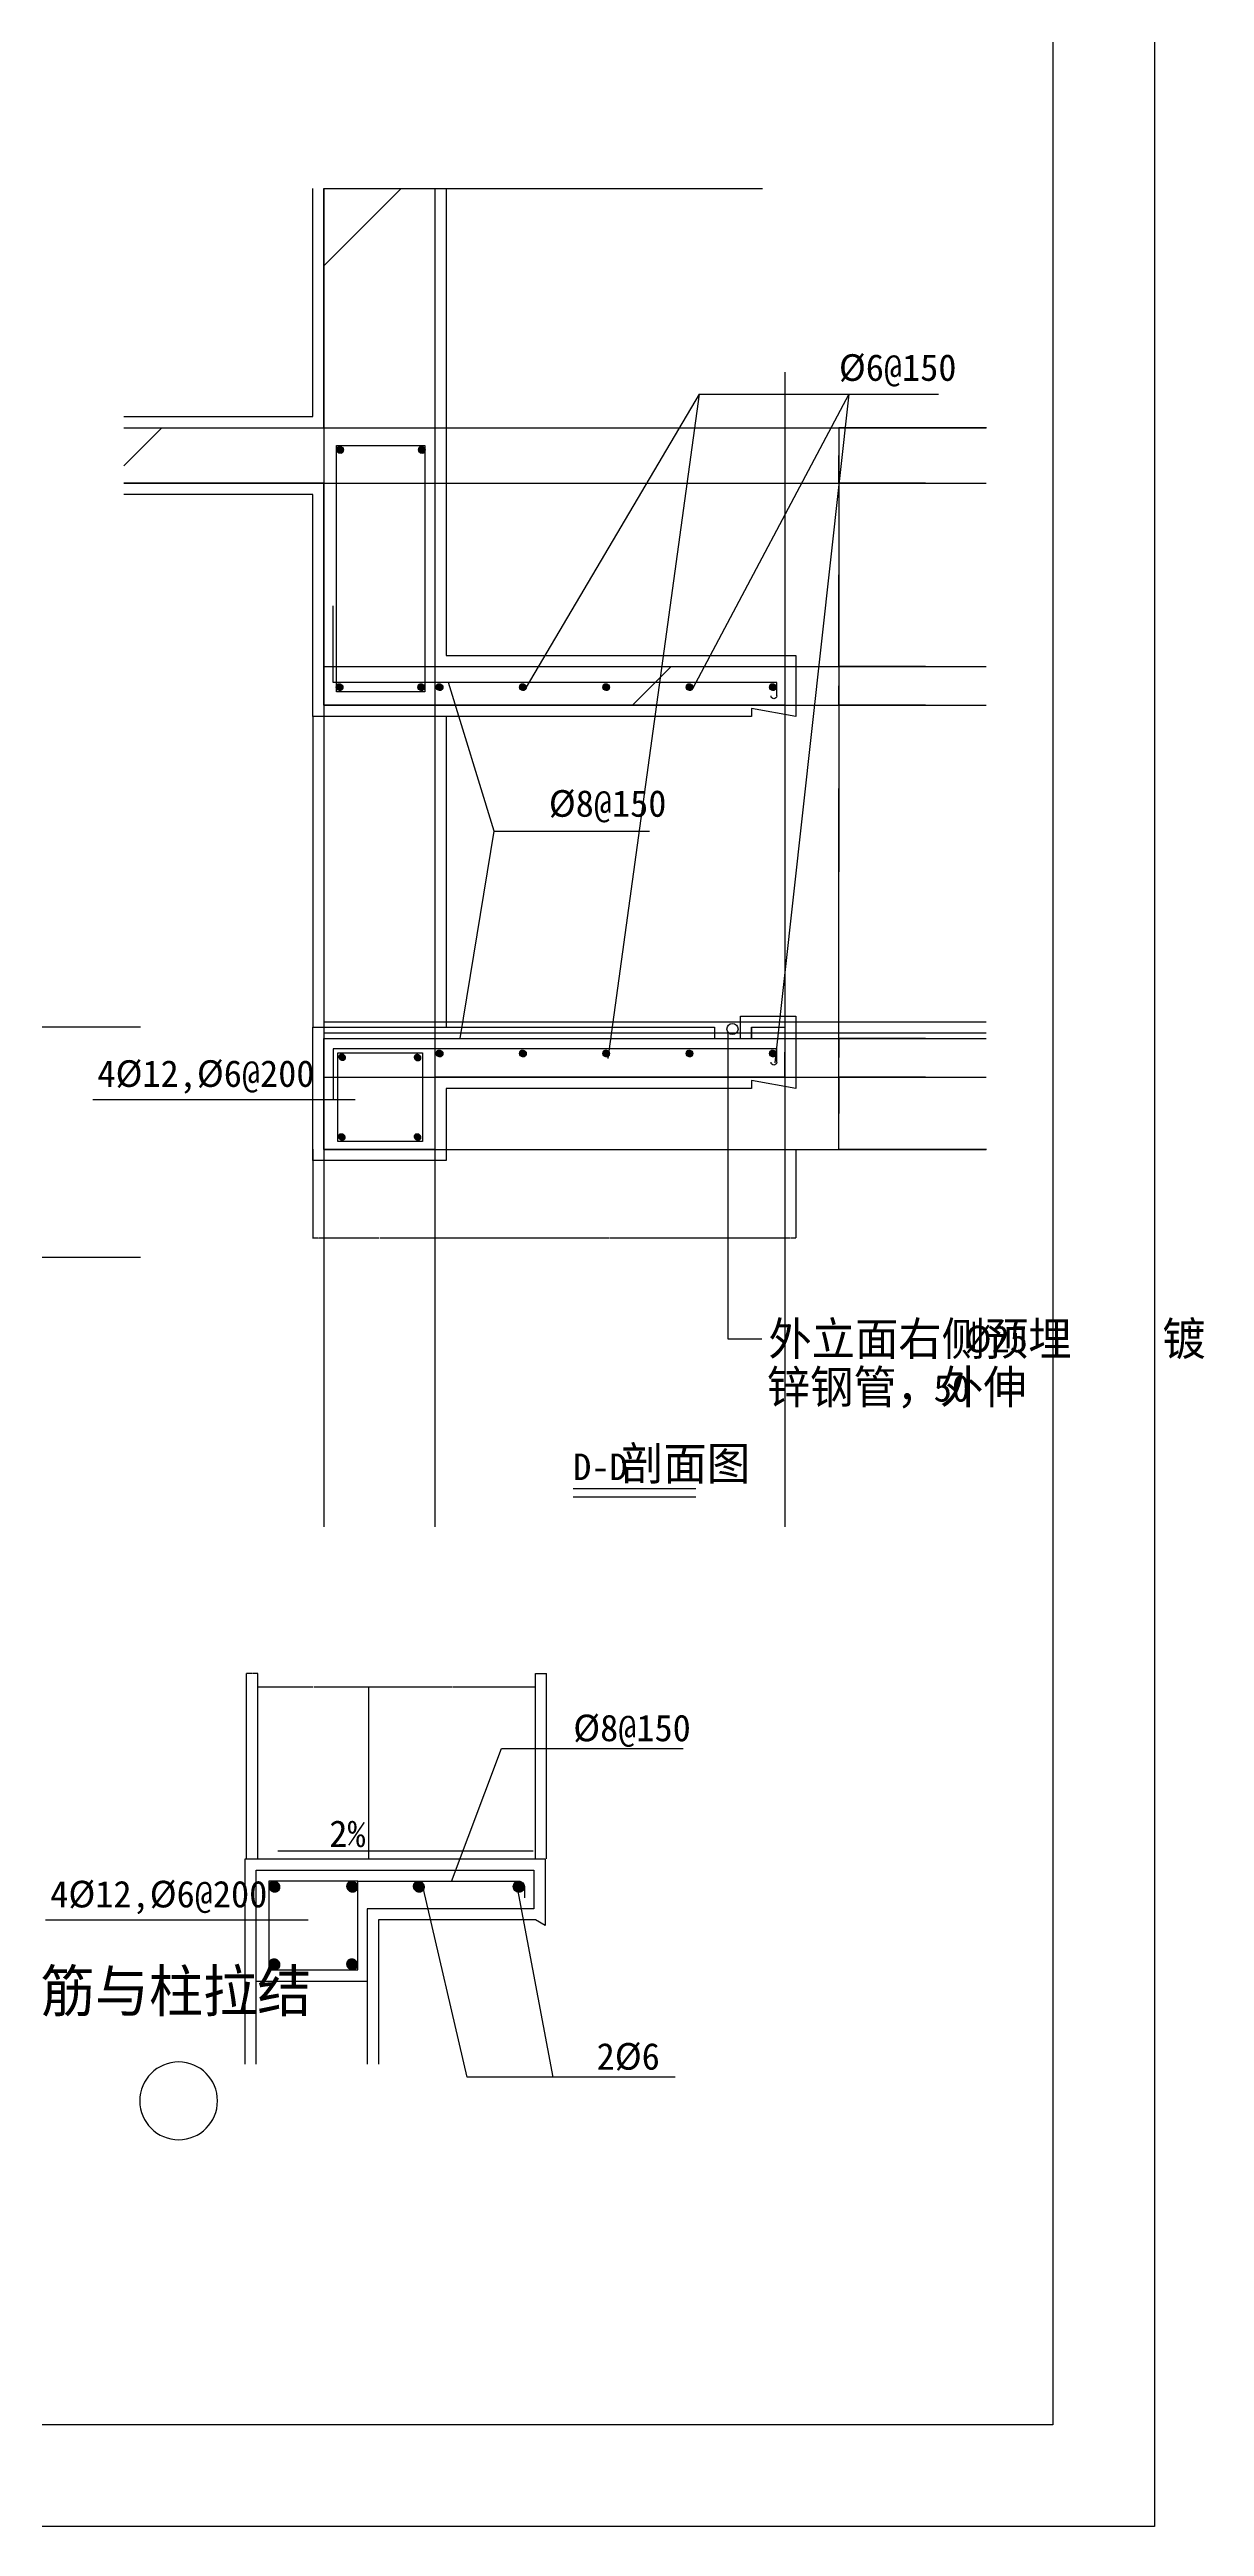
# Model space of a CAD drawing. Header units: metres. Extents: x 7389 to 18430, y -3661 to 11697.
# Drawn here: x 14271 to 18430, y -3661 to 5262 of the extents above; entities that cross this region are included whole.
import ezdxf

# ---------------------------------------------------------------- set-up
doc = ezdxf.new("R2010")
doc.units = ezdxf.units.M
for name, color, linetype in [('AXIS', 3, 'Continuous'), ('DOTE', 1, 'Continuous'), ('HATCH', 7, 'Continuous'), ('PUB_DIM', 3, 'Continuous'), ('PUB_TEXT', 7, 'Continuous'), ('WALL1', 2, 'Continuous')]:
    doc.layers.add(name, color=color, linetype=linetype)
doc.dimstyles.get("Standard").update_dxf_attribs({"dimtxt": 2.5, "dimasz": 2.5, "dimexe": 1.25, "dimexo": 0.625, "dimtad": 1, "dimcen": 2.5, "dimazin": 3, "dimtfac": 1, "dimtmove": 0, "dimatfit": 3})
pattern_1 = [(45, (0, 0), (-1347.04, 1347.04), [])]
pattern_2 = [(45, (0, 0), (-2245.06, 2245.06), [])]

# ---------------------------------------------------------------- blocks, each defined once
blk = doc.blocks.new('_INDEX1')
blk.add_lwpolyline([(-0.5, 0, 1), (0.5, 0, 1)], format="xyb", close=True)
blk = doc.blocks.new('*D58')
for p, q in [((15021.05, -1256.32), (15021.05, -636.32)), ((15021.3, -636.32), (15219.55, -636.32)), ((15222.55, -636.32), (15420.8, -636.32)), ((15421.05, -1256.32), (15421.05, -636.32))]:
    blk.add_line(p, q)
at = {"layer": 'Defpoints'}
for p in [(15021.05, -636.32), (15021.05, -1256.32), (15421.05, -1256.32)]:
    blk.add_point(p, dxfattribs=at)
at = {"layer": 'AXIS', "insert": (15221.05, -636.32), "char_height": 1, "attachment_point": 5}
blk.add_mtext('200', dxfattribs=at)
blk = doc.blocks.new('*D59')
for p, q in [((15421.05, -1256.32), (15421.05, -636.32)), ((15421.3, -636.32), (15719.55, -636.32)), ((15722.55, -636.32), (16020.8, -636.32)), ((16021.05, -1256.32), (16021.05, -636.32))]:
    blk.add_line(p, q)
at = {"layer": 'Defpoints'}
for p in [(15421.05, -636.32), (15421.05, -1256.32), (16021.05, -1256.32)]:
    blk.add_point(p, dxfattribs=at)
at = {"layer": 'AXIS', "insert": (15721.05, -636.32), "char_height": 1, "attachment_point": 5}
blk.add_mtext('300', dxfattribs=at)
blk = doc.blocks.new('*D60')
for p, q in [((16021.05, -1256.32), (16021.05, -588.64)), ((16021.3, -588.64), (16040.05, -588.64)), ((16042.05, -588.64), (16060.8, -588.64)), ((16061.05, -1256.32), (16061.05, -588.64))]:
    blk.add_line(p, q)
at = {"layer": 'Defpoints'}
for p in [(16021.05, -588.64), (16021.05, -1256.32), (16061.05, -1256.32)]:
    blk.add_point(p, dxfattribs=at)
at = {"layer": 'AXIS', "insert": (16041.05, -588.64), "char_height": 1, "attachment_point": 5}
blk.add_mtext('20', dxfattribs=at)
blk = doc.blocks.new('*D61')
for p, q in [((15000.05, -588.64), (14980.8, -588.64)), ((14981.05, -1256.32), (14981.05, -588.64)), ((15021.3, -588.64), (15002.05, -588.64)), ((15021.05, -1256.32), (15021.05, -588.64))]:
    blk.add_line(p, q)
at = {"layer": 'Defpoints'}
for p in [(15021.05, -588.64), (14981.05, -1256.32), (15021.05, -1256.32)]:
    blk.add_point(p, dxfattribs=at)
at = {"layer": 'AXIS', "insert": (15001.05, -588.64), "char_height": 1, "attachment_point": 5}
blk.add_mtext('20', dxfattribs=at)
blk = doc.blocks.new('*D70')
for p, q in [((15258.91, 1259.63), (15258.91, 981.07)), ((15658.91, 1259.63), (15658.91, 981.07)), ((15259.16, 981.07), (15457.41, 981.07)), ((15460.41, 981.07), (15658.66, 981.07))]:
    blk.add_line(p, q)
at = {"layer": 'Defpoints'}
for p in [(15258.91, 1259.63), (15658.91, 1259.63), (15258.91, 981.07)]:
    blk.add_point(p, dxfattribs=at)
at = {"layer": 'AXIS', "insert": (15458.91, 981.07), "char_height": 1, "attachment_point": 5}
blk.add_mtext('200', dxfattribs=at)
blk = doc.blocks.new('*D71')
for p, q in [((15658.91, 1259.63), (15658.91, 981.07)), ((16918.91, 1299.63), (16918.91, 981.07)), ((15659.16, 981.07), (16287.41, 981.07)), ((16290.41, 981.07), (16918.66, 981.07))]:
    blk.add_line(p, q)
at = {"layer": 'Defpoints'}
for p in [(15658.91, 1259.63), (16918.91, 1299.63), (15658.91, 981.07)]:
    blk.add_point(p, dxfattribs=at)
at = {"layer": 'AXIS', "insert": (16288.91, 981.07), "char_height": 1, "attachment_point": 5}
blk.add_mtext('630', dxfattribs=at)
blk = doc.blocks.new('*D72')
for p, q in [((16918.51, 1301.07), (16918.51, 981.07)), ((16958.51, 1301.07), (16958.51, 981.07)), ((16918.76, 981.07), (16937.51, 981.07)), ((16939.51, 981.07), (16958.26, 981.07))]:
    blk.add_line(p, q)
at = {"layer": 'Defpoints'}
for p in [(16918.51, 1301.07), (16958.51, 1301.07), (16918.51, 981.07)]:
    blk.add_point(p, dxfattribs=at)
at = {"layer": 'AXIS', "insert": (16938.51, 981.07), "char_height": 1, "attachment_point": 5}
blk.add_mtext('20', dxfattribs=at)
blk = doc.blocks.new('*D73')
for p, q in [((15218.91, 1301.07), (15218.91, 980)), ((15258.91, 1301.07), (15258.91, 980)), ((15237.91, 980), (15218.66, 980)), ((15259.16, 980), (15239.91, 980))]:
    blk.add_line(p, q)
at = {"layer": 'Defpoints'}
for p in [(15218.91, 1301.07), (15258.91, 1301.07), (15258.91, 980)]:
    blk.add_point(p, dxfattribs=at)
at = {"layer": 'AXIS', "insert": (15238.91, 980), "char_height": 1, "attachment_point": 5}
blk.add_mtext('20', dxfattribs=at)
blk = doc.blocks.new('*D74')
for p, q in [((17113.8, 3899.63), (17113.8, 3799.63)), ((17113.55, 3799.63), (17113.3, 3799.63)), ((17113.8, 3699.63), (17113.8, 3799.63)), ((17113.8, 3799.63), (17113.8, 3799.63)), ((17114.05, 3799.63), (17114.3, 3799.63))]:
    blk.add_line(p, q)
at = {"layer": 'Defpoints'}
for p in [(17113.8, 3899.63), (17113.8, 3799.63), (17113.8, 3699.63)]:
    blk.add_point(p, dxfattribs=at)
at = {"layer": 'AXIS', "insert": (17113.8, 3800.755), "char_height": 1, "attachment_point": 5}
blk.add_mtext('100', dxfattribs=at)
blk = doc.blocks.new('*D75')
for p, q in [((17113.8, 3699.63), (17113.8, 3369.63)), ((17113.55, 3369.63), (17113.3, 3369.63)), ((17113.8, 3039.63), (17113.8, 3369.63)), ((17113.8, 3369.63), (17113.8, 3369.63)), ((17114.05, 3369.63), (17114.3, 3369.63))]:
    blk.add_line(p, q)
at = {"layer": 'Defpoints'}
for p in [(17113.8, 3699.63), (17113.8, 3369.63), (17113.8, 3039.63)]:
    blk.add_point(p, dxfattribs=at)
at = {"layer": 'AXIS', "insert": (17113.8, 3370.755), "char_height": 1, "attachment_point": 5}
blk.add_mtext('330', dxfattribs=at)
blk = doc.blocks.new('*D76')
for p, q in [((17113.8, 3039.63), (17113.8, 2969.63)), ((17113.55, 2969.63), (17113.3, 2969.63)), ((17113.8, 2899.63), (17113.8, 2969.63)), ((17113.8, 2969.63), (17113.8, 2969.63)), ((17114.05, 2969.63), (17114.3, 2969.63))]:
    blk.add_line(p, q)
at = {"layer": 'Defpoints'}
for p in [(17113.8, 3039.63), (17113.8, 2969.63), (17113.8, 2899.63)]:
    blk.add_point(p, dxfattribs=at)
at = {"layer": 'AXIS', "insert": (17113.8, 2970.755), "char_height": 1, "attachment_point": 5}
blk.add_mtext('70', dxfattribs=at)
blk = doc.blocks.new('*D77')
for p, q in [((17113.8, 2899.63), (17113.8, 2299.63)), ((17113.55, 2299.63), (17113.3, 2299.63)), ((17113.8, 1699.63), (17113.8, 2299.63)), ((17113.8, 2299.63), (17113.8, 2299.63)), ((17114.05, 2299.63), (17114.3, 2299.63))]:
    blk.add_line(p, q)
at = {"layer": 'Defpoints'}
for p in [(17113.8, 2899.63), (17113.8, 2299.63), (17113.8, 1699.63)]:
    blk.add_point(p, dxfattribs=at)
at = {"layer": 'AXIS', "insert": (17113.8, 2300.755), "char_height": 1, "attachment_point": 5}
blk.add_mtext('600', dxfattribs=at)
blk = doc.blocks.new('*D78')
for p, q in [((17113.8, 1699.63), (17113.8, 1631.21)), ((17113.55, 1631.21), (17113.3, 1631.21)), ((17113.8, 1559.63), (17113.8, 1631.21)), ((17113.8, 1631.21), (17113.8, 1631.21)), ((17114.05, 1631.21), (17114.3, 1631.21))]:
    blk.add_line(p, q)
at = {"layer": 'Defpoints'}
for p in [(17113.8, 1699.63), (17113.8, 1631.21), (17113.8, 1559.63)]:
    blk.add_point(p, dxfattribs=at)
at = {"layer": 'AXIS', "insert": (17113.8, 1632.335), "char_height": 1, "attachment_point": 5}
blk.add_mtext('70', dxfattribs=at)
blk = doc.blocks.new('*D79')
for p, q in [((17113.8, 1559.63), (17113.8, 1429.63)), ((17113.55, 1429.63), (17113.3, 1429.63)), ((17113.8, 1299.63), (17113.8, 1429.63)), ((17113.8, 1429.63), (17113.8, 1429.63)), ((17114.05, 1429.63), (17114.3, 1429.63))]:
    blk.add_line(p, q)
at = {"layer": 'Defpoints'}
for p in [(17113.8, 1559.63), (17113.8, 1429.63), (17113.8, 1299.63)]:
    blk.add_point(p, dxfattribs=at)
at = {"layer": 'AXIS', "insert": (17113.8, 1430.755), "char_height": 1, "attachment_point": 5}
blk.add_mtext('130', dxfattribs=at)
blk = doc.blocks.new('*D80')
for p, q in [((17113.8, 3899.63), (17113.8, 2599.63)), ((17113.55, 2599.63), (17113.3, 2599.63)), ((17113.8, 1299.63), (17113.8, 2599.63)), ((17113.8, 2599.63), (17113.8, 2599.63)), ((17114.05, 2599.63), (17114.3, 2599.63))]:
    blk.add_line(p, q)
at = {"layer": 'Defpoints'}
for p in [(17113.8, 3899.63), (17113.8, 2599.63), (17113.8, 1299.63)]:
    blk.add_point(p, dxfattribs=at)
at = {"layer": 'AXIS', "insert": (17113.8, 2600.755), "char_height": 1, "attachment_point": 5}
blk.add_mtext('1300', dxfattribs=at)
blk = doc.blocks.new('*D81')
for p, q in [((16918.91, 1739.63), (16918.91, 1649.63)), ((16918.66, 1649.63), (16918.41, 1649.63)), ((16918.91, 1559.63), (16918.91, 1649.63)), ((16918.91, 1649.63), (16918.91, 1649.63)), ((16919.16, 1649.63), (16919.41, 1649.63))]:
    blk.add_line(p, q)
at = {"layer": 'Defpoints'}
for p in [(16918.91, 1739.63), (16918.91, 1649.63), (16918.91, 1559.63)]:
    blk.add_point(p, dxfattribs=at)
at = {"layer": 'AXIS', "insert": (16918.91, 1650.755), "char_height": 1, "attachment_point": 5}
blk.add_mtext('90', dxfattribs=at)

msp = doc.modelspace()

# ---------------------------------------------------------------- hatches: boundary and pattern name
at = {"layer": 'HATCH'}
h = msp.add_hatch(dxfattribs=at)
h.set_pattern_fill('ANSI31', scale=600)
h.paths.add_polyline_path([(15658.91, 4761.61), (15258.91, 4761.61), (15258.91, 3899.63), (15658.91, 3899.63)])
h = msp.add_hatch(dxfattribs=at)
h.set_pattern_fill('AN31C', scale=1000)
h.set_pattern_definition(pattern_2)
h.paths.add_polyline_path([(15258.91, 3899.63), (14538.91, 3899.63), (14538.91, 3699.63), (15258.91, 3699.63)])
h.paths.add_polyline_path([(15622.78, 3814.74, -0.81), (15599.78, 3819.63, -0.81), (15622.78, 3824.52), (15622.78, 3835.92), (15304.17, 3835.92), (15304.17, 3699.63), (15622.78, 3699.63)])
h.paths.add_polyline_path([(15305.76, 3819.63, -1), (15329.79, 3819.63, -1)])
h.paths.add_polyline_path([(15658.91, 3899.63), (15258.91, 3899.63), (15258.91, 3699.63), (15304.17, 3699.63), (15304.17, 3835.92), (15622.78, 3835.92), (15622.78, 3824.52, -0.11), (15623.82, 3819.63, -0.11), (15622.78, 3814.74), (15622.78, 3699.63), (15658.91, 3699.63)])
h.paths.add_polyline_path([(15622.78, 3699.63), (15304.17, 3699.63), (15304.17, 3039.63), (15622.78, 3039.63)])
h.paths.add_polyline_path([(15622.78, 3039.63), (15304.17, 3039.63), (15304.17, 2982.2), (15622.78, 2982.2)])
h.paths.add_polyline_path([(15622.78, 2982.2), (15304.17, 2982.2), (15304.17, 2968.53, -0.87), (15327.72, 2965.14, -0.87), (15304.17, 2961.76), (15304.17, 2948.28), (15622.78, 2948.28)])
h.paths.add_polyline_path([(15621.75, 2965.14, -1), (15597.71, 2965.14, -1)])
h.paths.add_polyline_path([(15658.91, 2899.63), (16838.91, 2899.63), (16918.91, 2899.63), (16918.91, 3039.63), (15658.91, 3039.63)])
h.paths.add_polyline_path([(15663.84, 2965.29, -1), (15687.87, 2965.29, -1)])
h.paths.add_polyline_path([(15987.87, 2965.29, -1), (15963.84, 2965.29, -1)])
h.paths.add_polyline_path([(16287.87, 2965.29, -1), (16263.84, 2965.29, -1)])
h.paths.add_polyline_path([(16587.87, 2965.29, -1), (16563.84, 2965.29, -1)])
h.paths.add_polyline_path([(16887.87, 2965.29, -1), (16863.84, 2965.29, -1)])
h.paths.add_polyline_path([(15658.91, 2982.2), (15622.78, 2982.2), (15622.78, 2948.28), (15304.17, 2948.28), (15304.17, 2961.76, -0.14), (15304.17, 2968.53), (15304.17, 2982.2), (15292.93, 2982.2), (15292.93, 3039.63), (15258.91, 3039.63), (15258.91, 2899.63), (15658.91, 2899.63)])
h.paths.add_polyline_path([(15304.17, 3699.63), (15258.91, 3699.63), (15258.91, 3039.63), (15304.17, 3039.63)])
h.paths.add_polyline_path([(15658.91, 3699.63), (15622.78, 3699.63), (15622.78, 3039.63), (15658.91, 3039.63)])
h.paths.add_polyline_path([(15658.91, 3039.63), (15622.78, 3039.63), (15622.78, 2982.2), (15658.91, 2982.2)])
h = msp.add_hatch(dxfattribs=at)
h.set_pattern_fill('AN33C', scale=600)
h.set_pattern_definition(pattern_1)
h.paths.add_polyline_path([(15258.91, 3699.63), (15258.91, 3899.63), (14538.91, 3899.63), (14538.91, 3699.63)])
h.paths.add_polyline_path([(15304.17, 3699.63), (15622.78, 3699.63), (15622.78, 3814.74, -0.81), (15599.78, 3819.63, -0.81), (15622.78, 3824.52), (15622.78, 3835.92), (15304.17, 3835.92)])
h.paths.add_polyline_path([(15305.76, 3819.63, -1), (15329.79, 3819.63, -1)])
h.paths.add_polyline_path([(15622.78, 3835.92), (15622.78, 3824.52, -0.11), (15623.82, 3819.63, -0.11), (15622.78, 3814.74), (15622.78, 3699.63), (15658.91, 3699.63), (15658.91, 3899.63), (15258.91, 3899.63), (15258.91, 3699.63), (15304.17, 3699.63), (15304.17, 3835.92)])
h = msp.add_hatch(dxfattribs=at)
h.set_pattern_fill('AN31C', scale=1000)
h.set_pattern_definition(pattern_2)
h.paths.add_polyline_path([(16918.91, 1559.63), (16918.91, 1719.63), (16798.91, 1699.63), (15658.91, 1699.63), (15258.91, 1699.63), (15258.91, 1299.63), (15658.91, 1299.63), (15658.91, 1559.63)])
h.paths.add_polyline_path([(15963.84, 1645.29, -1), (15987.87, 1645.29, -1)])
h.paths.add_polyline_path([(16287.87, 1645.29, -1), (16263.84, 1645.29, -1)])
h.paths.add_polyline_path([(15663.84, 1645.29, -1), (15687.87, 1645.29, -1)])
h.paths.add_polyline_path([(15614.12, 1327.62), (15308.96, 1327.62), (15308.96, 1647.31), (15614.12, 1647.31)])
h.paths.add_polyline_path([(16587.87, 1645.29, -1), (16563.84, 1645.29, -1)])
h.paths.add_polyline_path([(16887.87, 1645.29, -1), (16863.84, 1645.29, -1)])
h.paths.add_polyline_path([(15308.96, 1327.62), (15614.12, 1327.62), (15614.12, 1647.31), (15308.96, 1647.31)])
h = msp.add_hatch(dxfattribs=at)
h.set_pattern_fill('AN33C', scale=600)
h.set_pattern_definition(pattern_1)
h.paths.add_polyline_path([(15308.96, 1559.63), (15308.96, 1327.62), (15614.12, 1327.62), (15614.12, 1559.63)])
h.paths.add_polyline_path([(15614.12, 1559.63), (15614.12, 1647.31), (15308.96, 1647.31), (15308.96, 1559.63)])
h = msp.add_hatch(dxfattribs=at)
h.set_pattern_fill('AN31C', scale=600)
h.set_pattern_definition(pattern_1)
h.paths.add_polyline_path([(15061.05, -1336.32), (15061.05, -1656.32), (15381.05, -1656.32), (15381.05, -1336.32)])
h.paths.add_polyline_path([(16015.4, -1436.32), (16015.4, -1296.32), (15015.4, -1296.32), (15015.4, -1696.32), (15415.4, -1696.32), (15415.4, -1436.32)])
h.paths.add_polyline_path([(15381.05, -1336.32), (15381.05, -1656.32), (15061.05, -1656.32), (15061.05, -1336.32), (15381.05, -1336.32), (15961.05, -1336.32, -0.41), (15981.05, -1356.32, -1), (15941.05, -1356.32, -0.41), (15961.05, -1336.32)])
h = msp.add_hatch(dxfattribs=at)
h.set_pattern_fill('ANSI31', scale=1000)
h.paths.add_polyline_path([(15415.4, -1696.32), (15015.4, -1696.32), (15015.4, -1996.32), (15415.4, -1996.32)])
at = {"layer": 'WALL1'}
h = msp.add_hatch(dxfattribs=at)
h.set_pattern_fill('SOLID')
h.paths.add_polyline_path([(15329.79, 3819.63, 1), (15305.76, 3819.63, 1)])
h = msp.add_hatch(dxfattribs=at)
h.set_pattern_fill('SOLID')
h.paths.add_polyline_path([(15623.82, 3819.63, 1), (15599.78, 3819.63, 1)])
h = msp.add_hatch(dxfattribs=at)
h.set_pattern_fill('SOLID')
h.paths.add_polyline_path([(15327.72, 2965.14, 1), (15303.69, 2965.14, 1)])
h = msp.add_hatch(dxfattribs=at)
h.set_pattern_fill('SOLID')
h.paths.add_polyline_path([(15621.75, 2965.14, 1), (15597.71, 2965.14, 1)])
h = msp.add_hatch(dxfattribs=at)
h.set_pattern_fill('SOLID')
h.paths.add_polyline_path([(15687.87, 2965.29, 1), (15663.84, 2965.29, 1)])
h = msp.add_hatch(dxfattribs=at)
h.set_pattern_fill('SOLID')
h.paths.add_polyline_path([(15987.87, 2965.29, 1), (15963.84, 2965.29, 1)])
h = msp.add_hatch(dxfattribs=at)
h.set_pattern_fill('SOLID')
h.paths.add_polyline_path([(16287.87, 2965.29, 1), (16263.84, 2965.29, 1)])
h = msp.add_hatch(dxfattribs=at)
h.set_pattern_fill('SOLID')
h.paths.add_polyline_path([(16587.87, 2965.29, 1), (16563.84, 2965.29, 1)])
h = msp.add_hatch(dxfattribs=at)
h.set_pattern_fill('SOLID')
h.paths.add_polyline_path([(16887.87, 2965.29, 1), (16863.84, 2965.29, 1)])
h = msp.add_hatch(dxfattribs=at)
h.set_pattern_fill('SOLID')
h.paths.add_polyline_path([(15337.01, 1631.86, 1), (15312.97, 1631.86, 1)])
h = msp.add_hatch(dxfattribs=at)
h.set_pattern_fill('SOLID')
h.paths.add_polyline_path([(15608.56, 1630.51, 1), (15584.52, 1630.51, 1)])
h = msp.add_hatch(dxfattribs=at)
h.set_pattern_fill('SOLID')
h.paths.add_polyline_path([(15687.87, 1645.29, 1), (15663.84, 1645.29, 1)])
h = msp.add_hatch(dxfattribs=at)
h.set_pattern_fill('SOLID')
h.paths.add_polyline_path([(15987.87, 1645.29, 1), (15963.84, 1645.29, 1)])
h = msp.add_hatch(dxfattribs=at)
h.set_pattern_fill('SOLID')
h.paths.add_polyline_path([(16287.87, 1645.29, 1), (16263.84, 1645.29, 1)])
h = msp.add_hatch(dxfattribs=at)
h.set_pattern_fill('SOLID')
h.paths.add_polyline_path([(16587.87, 1645.29, 1), (16563.84, 1645.29, 1)])
h = msp.add_hatch(dxfattribs=at)
h.set_pattern_fill('SOLID')
h.paths.add_polyline_path([(16887.87, 1645.29, 1), (16863.84, 1645.29, 1)])
h = msp.add_hatch(dxfattribs=at)
h.set_pattern_fill('SOLID')
h.paths.add_polyline_path([(15335.66, 1344.4, 1), (15311.63, 1344.4, 1)])
h = msp.add_hatch(dxfattribs=at)
h.set_pattern_fill('SOLID')
h.paths.add_polyline_path([(15608.56, 1344.4, 1), (15584.52, 1344.4, 1)])
h = msp.add_hatch(dxfattribs=at)
h.set_pattern_fill('SOLID')
h.paths.add_polyline_path([(15101.05, -1356.32, 1), (15061.05, -1356.32, 1)])
h = msp.add_hatch(dxfattribs=at)
h.set_pattern_fill('SOLID')
h.paths.add_polyline_path([(15381.05, -1356.32, 1), (15341.05, -1356.32, 1)])
h = msp.add_hatch(dxfattribs=at)
h.set_pattern_fill('SOLID')
h.paths.add_polyline_path([(15621.05, -1356.32, 1), (15581.05, -1356.32, 1)])
h = msp.add_hatch(dxfattribs=at)
h.set_pattern_fill('SOLID')
h.paths.add_polyline_path([(15981.05, -1356.32, 1), (15941.05, -1356.32, 1)])
h = msp.add_hatch(dxfattribs=at)
h.set_pattern_fill('SOLID')
h.paths.add_polyline_path([(15101.05, -1636.32, 1), (15061.05, -1636.32, 1)])
h = msp.add_hatch(dxfattribs=at)
h.set_pattern_fill('SOLID')
h.paths.add_polyline_path([(15381.05, -1636.32, 1), (15341.05, -1636.32, 1)])

# ---------------------------------------------------------------- linework, layer by layer
for points in [[(7389.2, 11696.68), (18249.5, 11696.68), (18249.5, -3661.31), (7389.2, -3661.31)], [(7754.87, 10782.51), (17883.83, 10782.51), (17883.83, -3295.64), (7754.87, -3295.64)]]:
    msp.add_lwpolyline(points, close=True)
msp.add_lwpolyline([(17883.83, 10782.51), (17883.83, -3295.64), (7754.87, -3295.64), (7754.87, 10782.51), (17883.83, 10782.51)])
at = {"layer": 'AXIS'}
for p, q in [((17645.29, 3899.63), (17113.8, 3899.63)), ((17425.29, 3699.63), (17113.8, 3699.63)), ((17425.29, 3039.63), (17113.8, 3039.63)), ((17425.29, 2899.63), (17113.8, 2899.63)), ((17425.29, 1699.63), (17113.8, 1699.63)), ((17425.29, 1559.63), (17113.8, 1559.63)), ((17645.29, 1299.63), (17113.8, 1299.63))]:
    msp.add_line(p, q, dxfattribs=at)
at = {"layer": 'DOTE'}
for p, q in [((15258.91, 4761.61), (15258.91, -60.37)), ((15258.91, 4761.61), (16838.91, 4761.61)), ((15658.91, 4761.61), (15658.91, -60.37)), ((16918.91, 4099.63), (16918.91, -60.37)), ((14538.91, 3899.63), (17643.83, 3899.63)), ((14538.91, 3699.63), (17643.83, 3699.63)), ((15258.91, 3039.63), (17643.83, 3039.63)), ((15258.91, 2899.63), (17643.83, 2899.63)), ((8944.96, 1741.85), (14598.82, 1741.85)), ((15258.91, 1759.63), (17643.83, 1759.63)), ((15258.91, 1719.63), (17643.83, 1719.63)), ((15258.91, 1699.63), (17643.83, 1699.63)), ((15258.91, 1559.63), (17643.83, 1559.63)), ((15258.91, 1299.63), (17643.83, 1299.63)), ((8944.96, 911.85), (14598.82, 911.85))]:
    msp.add_line(p, q, dxfattribs=at)
at = {"layer": 'PUB_DIM'}
msp.add_lwpolyline([(16013.18, -1228.1), (15092.87, -1228.1)], dxfattribs=at)
at = {"layer": 'PUB_TEXT'}
for points in [[(16156.82, 78.16), (16597.99, 78.16)], [(16156.82, 48.16), (16597.99, 48.16)]]:
    msp.add_lwpolyline(points, dxfattribs=at)
at = {"layer": 'WALL1'}
for p, q in [((16610, 4020), (15987.87, 2965.03)), ((16610, 4020), (16281.44, 1626.68)), ((17149.49, 4020), (16586.45, 2959.61)), ((16610, 4020), (17472.06, 4020)), ((17149.49, 4020), (16883.3, 1612)), ((15872.79, 2446.59), (15707.97, 2982.2)), ((15218.91, 2859.63), (15218.91, 1739.63)), ((15698.91, 2859.63), (15698.91, 1739.63)), ((15749.75, 1699.63), (15872.79, 2446.59)), ((15872.79, 2446.59), (16431.04, 2446.59)), ((15698.91, 1739.63), (16665.29, 1739.63)), ((16714.15, 1721.85), (16714.15, 616.99)), ((15372.17, 1478.5), (14426.57, 1478.5)), ((16714.15, 616.99), (16836.17, 616.99)), ((15718.81, -1338.24), (15898.81, -858.24)), ((15898.81, -858.24), (16552.39, -858.24)), ((14975.4, -1996.32), (14975.4, -1256.32)), ((14975.4, -1256.32), (16055.4, -1256.32)), ((16055.4, -1256.32), (16055.4, -1496.32)), ((15775.55, -2042.75), (15618.05, -1365.87)), ((16085.22, -2042.75), (15957.23, -1366.05)), ((15202.35, -1477.62), (14256.75, -1477.62)), ((15455.4, -1476.32), (15455.4, -1996.32)), ((16021.05, -1476.32), (15455.4, -1476.32)), ((16055.4, -1496.32), (16021.05, -1476.32)), ((16085.22, -2042.75), (15775.55, -2042.75)), ((16524.25, -2042.75), (16085.22, -2042.75))]:
    msp.add_line(p, q, dxfattribs=at)
for points in [[(14538.91, 3899.63), (15258.91, 3899.63), (15258.91, 4761.61)], [(15658.91, 4761.61), (15658.91, 3039.63), (16918.91, 3039.63), (16918.91, 2899.63), (16838.91, 2899.63), (16838.91, 2899.63), (15658.91, 2899.63), (15658.91, 2899.63), (15258.91, 2899.63), (15258.91, 3699.63), (14538.91, 3699.63)], [(14538.91, 3939.63), (15218.91, 3939.63), (15218.91, 4761.61)], [(15698.91, 4761.61), (15698.91, 3079.63), (16958.91, 3079.63), (16958.91, 2859.63), (16798.91, 2887.7), (16798.91, 2859.63), (15698.91, 2859.63)], [(15258.91, 3899.63), (15658.91, 3899.63)], [(15698.91, 2859.63), (15218.91, 2859.63), (15218.91, 3659.63), (14538.91, 3659.63)], [(16889.7, 2933.51), (16889.7, 2982.2), (15292.93, 2982.2), (15292.93, 3258.29)], [(16758.91, 1701.54), (16758.91, 1739.63), (16758.91, 1779.63), (16958.91, 1779.63), (16958.91, 1759.63), (16958.91, 1519.63), (16798.91, 1548.5), (16798.91, 1519.63), (15698.91, 1519.63), (15698.91, 1259.63), (15218.91, 1259.63), (15218.91, 1739.63), (15698.91, 1739.63), (15698.91, 1739.63), (16665.29, 1739.63), (16665.29, 1700.47)], [(16798.91, 1739.63), (16918.91, 1739.63), (16918.91, 1559.63), (15658.91, 1559.63), (15658.91, 1299.63), (15258.91, 1299.63), (15258.91, 1699.63), (15658.91, 1699.63), (15658.91, 1699.63), (16798.91, 1699.63), (16798.91, 1739.63), (16798.91, 1699.63), (16798.91, 1699.63)], [(16889.7, 1613.51), (16889.7, 1662.2), (15292.93, 1662.2)], [(15292.93, 1662.2), (15292.93, 1479.63)], [(15015.4, -1996.32), (15015.4, -1296.32)], [(15015.4, -1296.32), (16015.4, -1296.32), (16015.4, -1436.32), (15415.4, -1436.32), (15415.4, -1996.32)], [(15015.4, -1296.32), (16015.4, -1296.32), (16015.4, -1436.32), (15415.4, -1436.32)], [(15415.4, -1436.32), (15415.4, -1996.32)], [(15015.4, -1696.32), (15415.4, -1696.32)]]:
    msp.add_lwpolyline(points, dxfattribs=at)
for points in [[(15304.17, 3835.92), (15622.78, 3835.92), (15622.78, 2948.28), (15304.17, 2948.28)], [(15308.96, 1647.31), (15614.12, 1647.31), (15614.12, 1327.62), (15308.96, 1327.62)], [(15061.05, -1336.32), (15061.05, -1656.32), (15381.05, -1656.32), (15381.05, -1336.32)]]:
    msp.add_lwpolyline(points, close=True, dxfattribs=at)
for points in [[(16889.7, 2933.51, -1), (16869.46, 2933.51)], [(16889.7, 1613.51, -1), (16869.46, 1613.51)], [(15381.05, -1336.32), (15961.05, -1336.32, -0.41), (15981.05, -1356.32), (15981.05, -1396.32)]]:
    msp.add_lwpolyline(points, format="xyb", dxfattribs=at)
for centre, radius in [((15317.77, 3819.63), 12.02), ((15611.8, 3819.63), 12.02), ((15315.7, 2965.14), 12.02), ((15609.73, 2965.14), 12.02), ((15675.85, 2965.29), 12.02), ((15975.85, 2965.29), 12.02), ((16275.85, 2965.29), 12.02), ((16575.85, 2965.29), 12.02), ((16875.85, 2965.29), 12.02), ((16730.47, 1733.41), 20), ((15675.85, 1645.29), 12.02), ((15975.85, 1645.29), 12.02), ((16275.85, 1645.29), 12.02), ((16575.85, 1645.29), 12.02), ((16875.85, 1645.29), 12.02), ((15961.05, -1356.32), 20)]:
    msp.add_circle(centre, radius, dxfattribs=at)

# ---------------------------------------------------------------- block references
at = {"layer": 'PUB_TEXT', "xscale": 280, "yscale": 280, "zscale": 280}
msp.add_blockref('_INDEX1', (14736.14, -2127.95), dxfattribs=at)

# ---------------------------------------------------------------- texts
at = {"layer": 'PUB_TEXT'}
for s, height, p in [('%%c6@150', 96, (17113.55, 4068.6)), ('%%c8@150', 96, (16069.04, 2498.16)), ('4%%c12,%%c6@200', 96, (14443.62, 1525.07)), ('外立面右侧预埋    镀', 120, (16859.72, 557.68)), ('%%c25', 96, (17566.43, 568.7)), ('锌钢管，外伸  ', 120, (16853.72, 383.86)), ('50', 96, (17454.98, 391.18)), ('D-D', 96, (16156.82, 108.16)), ('剖面图', 120, (16325.87, 108.16)), ('%%c8@150', 96, (16156.94, -832.45)), ('2%', 96, (15278.65, -1213.26)), ('4%%c12,%%c6@200', 96, (14273.8, -1431.06)), ('注：窗台梁钢筋与柱拉结', 150, (13069.11, -1807.1)), ('2%%c6', 96, (16241.36, -2015.6))]:
    msp.add_text(s, height=height, dxfattribs=at).set_placement(p)

# ---------------------------------------------------------------- dimensions: what is measured, and where the dimension line sits
at = {"layer": 'AXIS'}
for base, p1, p2, text, picture, middle in [((17113.8, 2599.63), (17113.8, 3899.63), (17113.8, 1299.63), '1300', '*D80', (17113.8, 2600.755)), ((17113.8, 3799.63), (17113.8, 3899.63), (17113.8, 3699.63), '100', '*D74', (17113.8, 3800.755)), ((17113.8, 3369.63), (17113.8, 3699.63), (17113.8, 3039.63), '330', '*D75', (17113.8, 3370.755)), ((17113.8, 2969.63), (17113.8, 3039.63), (17113.8, 2899.63), '70', '*D76', (17113.8, 2970.755)), ((17113.8, 2299.63), (17113.8, 2899.63), (17113.8, 1699.63), '600', '*D77', (17113.8, 2300.755)), ((16918.91, 1649.63), (16918.91, 1559.63), (16918.91, 1739.63), '90', '*D81', (16918.91, 1650.755)), ((17113.8, 1631.21), (17113.8, 1699.63), (17113.8, 1559.63), '70', '*D78', (17113.8, 1632.335)), ((17113.8, 1429.63), (17113.8, 1559.63), (17113.8, 1299.63), '130', '*D79', (17113.8, 1430.755)), ((15258.91, 980), (15258.91, 1301.07), (15218.91, 1301.07), '20', '*D73', (15238.91, 980)), ((15258.91, 981.07), (15258.91, 1259.63), (15658.91, 1259.63), '200', '*D70', (15458.91, 981.07)), ((15658.91, 981.07), (15658.91, 1259.63), (16918.91, 1299.63), '630', '*D71', (16288.91, 981.07)), ((16918.51, 981.07), (16918.51, 1301.07), (16958.51, 1301.07), '20', '*D72', (16938.51, 981.07)), ((15021.05, -588.64), (15021.05, -1256.32), (14981.05, -1256.32), '20', '*D61', (15001.05, -588.64)), ((16021.05, -588.64), (16021.05, -1256.32), (16061.05, -1256.32), '20', '*D60', (16041.05, -588.64)), ((15021.05, -636.32), (15021.05, -1256.32), (15421.05, -1256.32), '200', '*D58', (15221.05, -636.32)), ((15421.05, -636.32), (15421.05, -1256.32), (16021.05, -1256.32), '300', '*D59', (15721.05, -636.32))]:
    dim = msp.add_linear_dim(base=base, p1=p1, p2=p2, text=text, dimstyle='Standard', dxfattribs=at)
    dim.commit()
    dim.dimension.update_dxf_attribs({"geometry": picture, "text_midpoint": middle})

doc.saveas('drawing.dxf')
